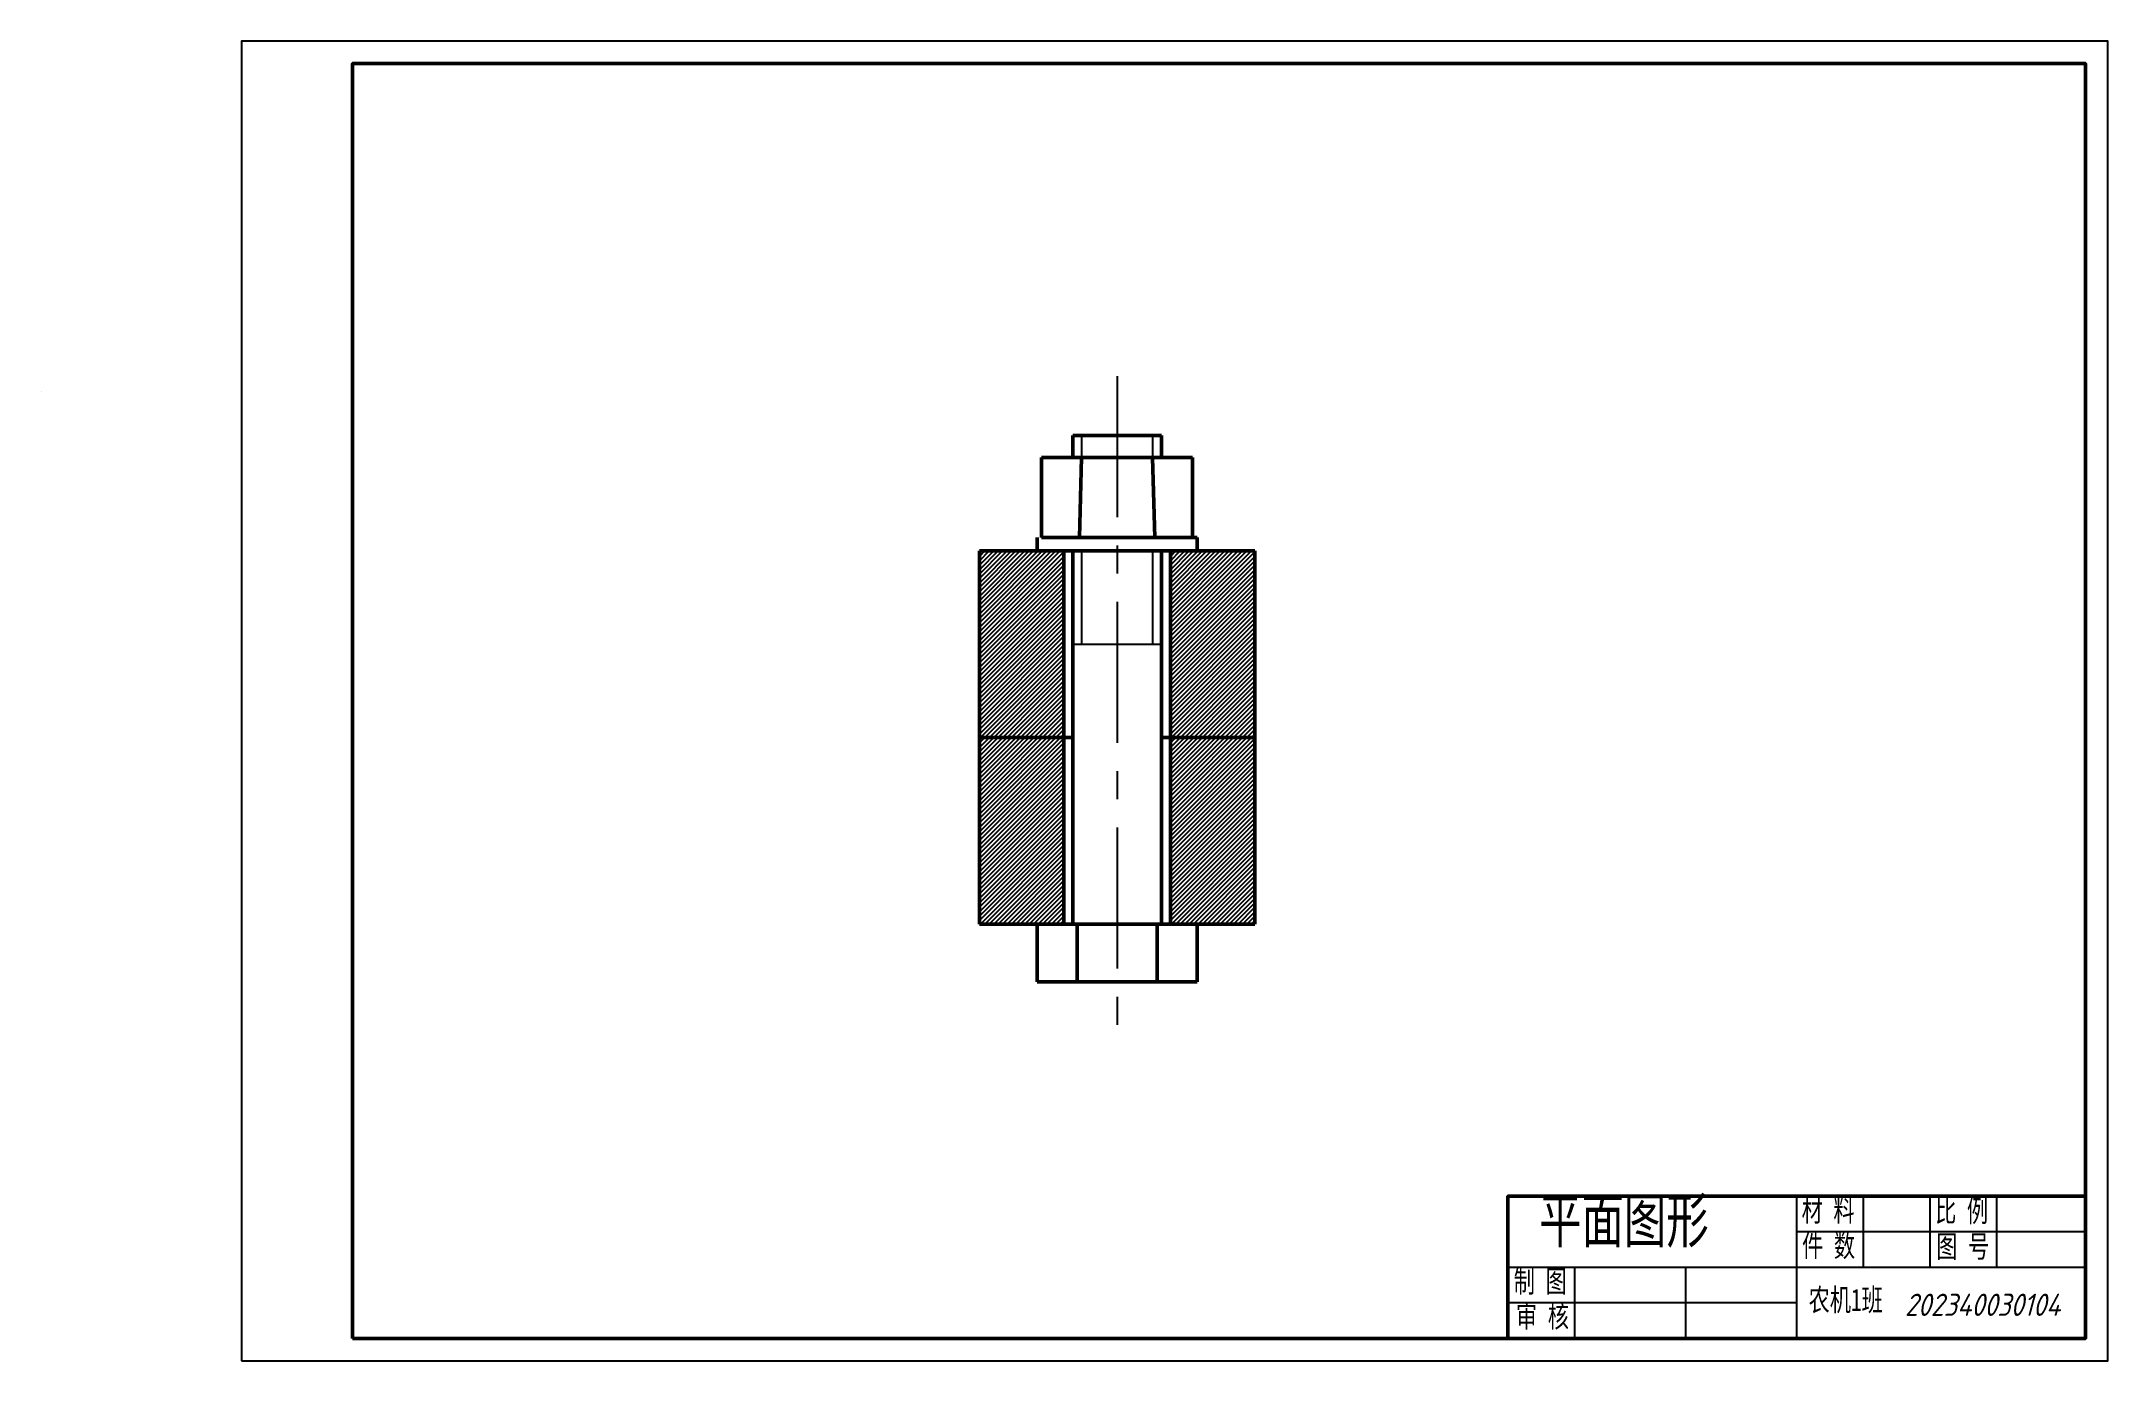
# Model space of a CAD drawing. Header units: millimetres. Extents: x -45 to 420, y 0 to 297.
import ezdxf

# ---------------------------------------------------------------- set-up
doc = ezdxf.new("R2010")
doc.units = ezdxf.units.MM
doc.linetypes.add('CENTER', pattern=[50.8, 31.75, -6.35, 6.35, -6.35])
doc.layers.get('0').update_dxf_attribs({"lineweight": 50})
for name, color, linetype, lineweight in [('尺寸', 255, 'Continuous', 25), ('粗实线', 6, 'Continuous', 50), ('细实线', 4, 'Continuous', 25), ('轴线', 1, 'CENTER', 25)]:
    doc.layers.add(name, color=color, linetype=linetype, lineweight=lineweight)
doc.styles.get("Standard").update_dxf_attribs({"font": 'gbeitc.shx', "bigfont": 'gbcbig.shx'})
doc.styles.add('汉字', font='simfang.ttf', dxfattribs={"width": 0.7})

msp = doc.modelspace()

# ---------------------------------------------------------------- hatches: boundary and pattern name
at = {"layer": '尺寸'}
h = msp.add_hatch(dxfattribs=at)
h.set_pattern_fill('JIS_WOOD', color=256)
h.paths.add_polyline_path([(185.06, 182.28), (179.06, 182.28), (166.06, 182.28), (166.06, 140.28), (185.06, 140.28)])
h.paths.add_polyline_path([(185.06, 140.28), (166.06, 140.28), (166.06, 98.28), (185.06, 98.28)])
h.paths.add_polyline_path([(228.06, 182.28), (215.06, 182.28), (209.06, 182.28), (209.06, 140.28), (228.06, 140.28)])
h.paths.add_polyline_path([(228.06, 140.28), (209.06, 140.28), (209.06, 98.28), (215.06, 98.28), (228.06, 98.28)])

# ---------------------------------------------------------------- linework, layer by layer
for p, q in [((185.06, 182.28), (185.06, 98.28)), ((209.06, 182.28), (209.06, 98.28))]:
    msp.add_line(p, q)
for p, q in [((189.06, 182.28), (189.06, 161.28)), ((205.06, 182.28), (205.06, 161.28)), ((187.06, 161.28), (207.06, 161.28))]:
    msp.add_line(p, q, dxfattribs=at)
at = {"layer": '粗实线'}
for p, q in [((187.06, 208.28), (207.06, 208.28)), ((187.06, 208.28), (187.06, 203.28)), ((207.06, 208.28), (205.06, 208.28)), ((207.06, 208.28), (206.06, 208.28)), ((207.06, 203.28), (207.06, 208.28)), ((180.06, 203.28), (180.06, 185.28)), ((180.06, 203.28), (189.06, 203.28)), ((187.06, 203.28), (207.06, 203.28)), ((189.06, 203.28), (188.56, 185.28)), ((214.06, 203.28), (205.06, 203.28)), ((205.06, 203.28), (205.56, 185.28)), ((207.06, 203.28), (214.06, 203.28)), ((214.06, 203.28), (214.06, 185.28)), ((179.06, 182.28), (166.06, 182.28)), ((166.06, 182.28), (166.06, 98.28)), ((179.06, 185.28), (179.06, 182.28)), ((179.06, 182.28), (197.06, 182.28)), ((180.06, 185.28), (197.06, 185.28)), ((187.06, 182.28), (187.06, 98.28)), ((187.06, 182.28), (187.06, 140.28)), ((214.06, 185.28), (197.06, 185.28)), ((215.06, 182.28), (197.06, 182.28)), ((197.06, 182.28), (207.06, 182.28)), ((207.06, 182.28), (207.06, 98.28)), ((207.06, 182.28), (207.06, 140.28)), ((214.06, 185.28), (215.06, 185.28)), ((215.06, 185.28), (215.06, 182.28)), ((215.06, 182.28), (228.06, 182.28)), ((228.06, 182.28), (228.06, 98.28)), ((187.06, 140.28), (166.06, 140.28)), ((207.06, 140.28), (228.06, 140.28)), ((166.06, 98.28), (197.06, 98.28)), ((179.06, 98.28), (179.06, 85.28)), ((188.06, 98.28), (188.06, 85.28)), ((228.06, 98.28), (197.06, 98.28)), ((197.06, 98.28), (206.06, 98.28)), ((206.06, 98.28), (206.06, 85.28)), ((206.06, 98.28), (215.06, 98.28)), ((215.06, 98.28), (215.06, 85.28)), ((179.06, 85.28), (188.06, 85.28)), ((188.06, 85.28), (197.06, 85.28)), ((206.06, 85.28), (197.06, 85.28)), ((215.06, 85.28), (206.06, 85.28))]:
    msp.add_line(p, q, dxfattribs=at)
msp.add_lwpolyline([(25, 5), (415, 5), (415, 292), (25, 292)], close=True, dxfattribs=at)
for points in [[(285, 5), (285, 37), (415, 37)], [(415, 37), (415, 5)], [(415, 5), (285, 5)]]:
    msp.add_lwpolyline(points, dxfattribs=at)
at = {"layer": '细实线'}
for p, q in [((189.06, 208.28), (189.06, 203.28)), ((205.06, 208.28), (205.06, 203.28))]:
    msp.add_line(p, q, dxfattribs=at)
for points in [[(0, 0), (420, 0), (420, 297), (0, 297)], [(-45.06, 218.11), (-45.06, 218.11), (-45.06, 218.11), (-45.06, 218.11)]]:
    msp.add_lwpolyline(points, close=True, dxfattribs=at)
for points in [[(350, 37), (350, 5)], [(365, 37), (365, 21)], [(380, 37), (380, 21)], [(395, 37), (395, 21)], [(415, 29), (350, 29)], [(415, 21), (285, 21)], [(300, 21), (300, 5)], [(325, 21), (325, 5)], [(350, 13), (285, 13)]]:
    msp.add_lwpolyline(points, dxfattribs=at)
at = {"layer": '轴线'}
msp.add_line((197.06, 221.64), (197.06, 73.84), dxfattribs=at)

# ---------------------------------------------------------------- texts
at = {"layer": '细实线', "attachment_point": 1, "style": '汉字'}
for s, width, insert, char_height in [('\\pxt4;平面图形', 44.07, (292.02, 36.58), 10), ('材 料', 15, (351.11, 36.38), 5), ('比 例', 15, (381.17, 36.26), 5), ('件 数', 15, (351.22, 28.4), 5), ('图 号', 15, (381.43, 28.24), 5), ('制 图', 11.7914, (286.34, 20.37), 5), ('农机1班  ', 49.8166, (352.68, 16.21), 5), ('审 核', 15, (286.84, 12.55), 5)]:
    msp.add_mtext_dynamic_manual_height_columns(s, width=width, gutter_width=12.5, heights=[0], dxfattribs=dict(at, insert=insert, char_height=char_height))
at = {"layer": '细实线', "insert": (374.36, 15.08), "char_height": 5, "attachment_point": 1}
msp.add_mtext_dynamic_manual_height_columns('202340030104', width=25.9597, gutter_width=12.5, heights=[0], dxfattribs=at)

doc.saveas('drawing.dxf')
